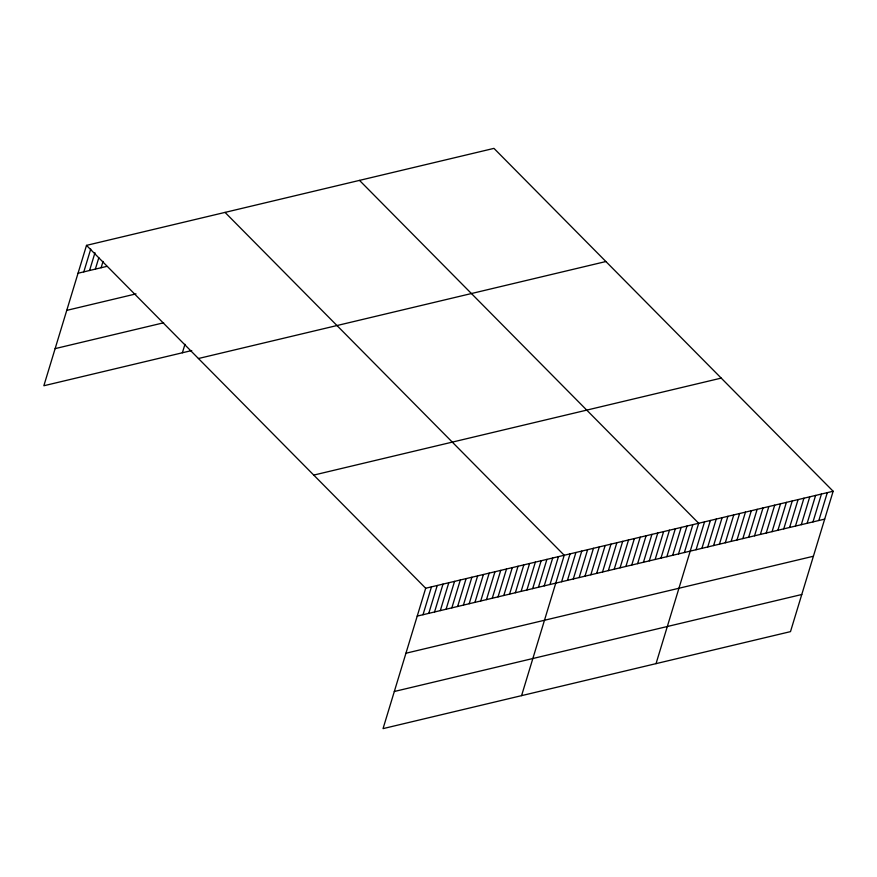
<?xml version="1.0" encoding="UTF-8"?>
<svg xmlns="http://www.w3.org/2000/svg" width="877" height="877" viewBox="0 0 877 877"><rect width="100%" height="100%" fill="white"/><g stroke="black" fill="none" stroke-linecap="round" stroke-linejoin="round"><path stroke-width="1.32" d="M833.15 491.252L425.685 588.237L383.041 728.623L790.495 631.626L833.15 491.252L493.959 148.377L86.505 245.374L43.85 385.748L191.745 350.548M83.808 271.859L90.737 249.057M89.575 270.489L94.968 252.751M95.352 269.118L98.816 257.717M101.118 267.737L103.047 261.412M182.383 352.773L184.97 344.288M422.999 614.733L431.462 586.866M428.765 613.363L437.239 585.496M434.543 611.982L443.006 584.115M440.309 610.611L448.783 582.745M446.086 609.241L454.549 581.374M451.852 607.86L460.326 579.993M457.63 606.489L466.093 578.623M463.407 605.119L471.87 577.252M469.173 603.738L477.636 575.871M474.95 602.367L483.413 574.501M480.717 600.997L489.191 573.13M486.494 599.616L494.957 571.749M492.26 598.246L500.734 570.379M498.037 596.875L506.5 569.009M503.804 595.494L512.278 567.627M509.581 594.124L518.044 566.257M515.358 592.753L523.821 564.887M521.124 591.372L529.587 563.505M526.902 590.002L535.365 562.135M532.668 588.631L541.142 560.765M538.445 587.25L546.908 559.383M544.211 585.88L552.685 558.013M549.989 584.51L558.452 556.643M521.574 695.636L564.229 555.262L225.038 212.398M561.609 581.736L570.072 553.869M567.452 580.355L575.915 552.477M573.295 578.963L581.769 551.085M579.149 577.57L587.612 549.693M584.992 576.178L593.455 548.311M590.835 574.786L599.298 546.919M596.678 573.394L605.152 545.527M602.532 572.001L610.995 544.135M608.375 570.609L616.838 542.742M614.218 569.217L622.692 541.35M620.072 567.825L628.535 539.958M625.915 566.432L634.378 538.566M631.758 565.04L640.221 537.173M637.601 563.648L646.075 535.781M643.455 562.256L651.918 534.389M649.298 560.863L657.761 532.997M655.141 559.471L663.615 531.605M660.995 558.09L669.458 530.212M666.838 556.698L675.301 528.82M672.681 555.305L681.155 527.428M678.524 553.913L686.998 526.047M684.378 552.521L692.841 524.654M656.04 663.637L698.684 523.262L359.493 180.388M696.064 549.736L704.538 521.87M701.918 548.344L710.381 520.478M707.761 546.952L716.224 519.085M713.604 545.56L722.078 517.693M719.447 544.168L727.921 516.301M725.301 542.775L733.764 514.909M731.144 541.383L739.607 513.516M736.987 539.991L745.461 512.124M742.841 538.599L751.304 510.732M748.684 537.206L757.147 509.34M754.527 535.825L763.001 507.947M760.37 534.433L768.844 506.555M766.224 533.041L774.687 505.174M772.067 531.648L780.53 503.782M777.91 530.256L786.384 502.389M783.764 528.864L792.227 500.997M789.607 527.472L798.07 499.605M795.45 526.079L803.924 498.213M801.293 524.687L809.767 496.82M807.147 523.295L815.61 495.428M812.99 521.903L821.453 494.036M818.833 520.51L827.307 492.644M78.031 273.24L106.895 266.367M66.751 310.37L136.023 293.883M55.13 348.618L163.648 322.791M198.432 358.518L605.897 261.532M313.758 475.093L721.212 378.108M417.222 616.103L824.687 519.118M405.941 653.233L813.407 556.248M394.321 691.493L801.775 594.507M86.505 245.374L425.685 588.237"/></g></svg>
